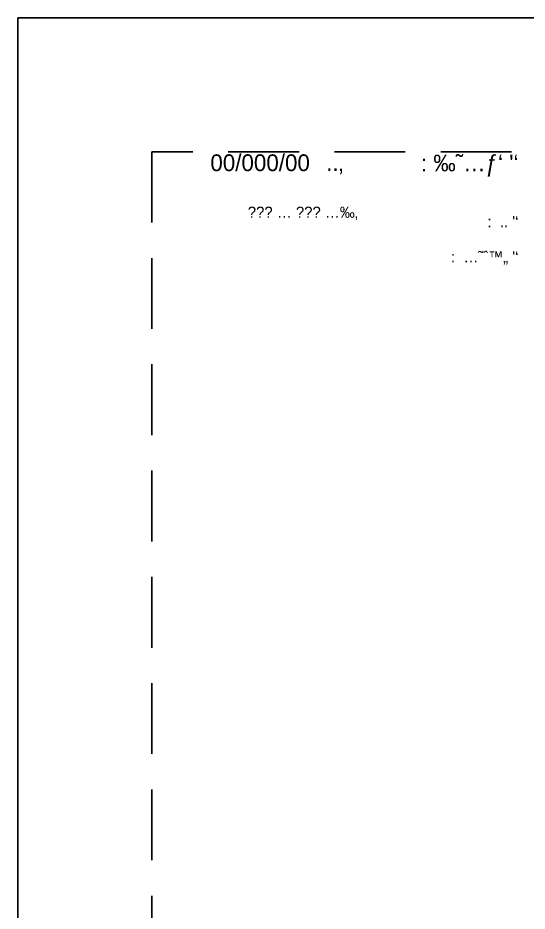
# Model space of a CAD drawing. Extents: x 180421 to 182279, y 668879 to 669787.
# Drawn here: x 180434.7 to 180548.8, y 669479.9 to 669680 of the extents above; entities that cross this region are included whole.
import ezdxf
from ezdxf.enums import TextEntityAlignment as Align

# ---------------------------------------------------------------- set-up
doc = ezdxf.new("R2010")
doc.units = 0
doc.header["$LTSCALE"] = 2.5
doc.header["$MEASUREMENT"] = 0
doc.linetypes.add('HIDDEN', pattern=[9.525, 6.35, -3.175])
doc.layers.get('0').update_dxf_attribs({"linetype": 'CONTINUOUS'})
for name, color, linetype in [('DFS', 2, 'CONTINUOUS'), ('DRWS006', 2, 'CONTINUOUS'), ('DRWT004', 2, 'CONTINUOUS')]:
    doc.layers.add(name, color=color, linetype=linetype)
doc.styles.add('HEBTXT', font='HEBTXT.shx')
doc.styles.add('MD-2010', font='hebtxt.shx', dxfattribs={"height": 1.25})

# ---------------------------------------------------------------- blocks, each defined once
blk = doc.blocks.new('SU77_6')
at = {"color": 2, "style": 'MD-2010'}
blk.add_attdef('WN', text='', height=2, dxfattribs=at).set_placement((-1.94, 0), align=Align.RIGHT)
at = {"layer": 'DFS', "style": 'HEBTXT'}
blk.add_text('..‚', height=2, dxfattribs=at).set_placement((0, 0))

msp = doc.modelspace()

# ---------------------------------------------------------------- linework, layer by layer
at = {"color": 2}
for p, q in [((181309.7, 669680.03), (180434.7, 669680.03)), ((180434.7, 669680.03), (180434.7, 668930.03))]:
    msp.add_line(p, q, dxfattribs=at)
at = {"color": 30, "linetype": 'HIDDEN'}
for p, q in [((181259.7, 669650.03), (180464.7, 669650.03)), ((180464.7, 669650.03), (180464.7, 668960.03))]:
    msp.add_line(p, q, dxfattribs=at)

# ---------------------------------------------------------------- block references
at = {"layer": 'DRWS006', "xscale": 1.875, "yscale": 1.875, "zscale": 1.875}
msp.add_blockref('SU77_6', (180503.77, 669645.7), dxfattribs=at).add_auto_attribs({'WN': '00/000/00'})

# ---------------------------------------------------------------- texts
at = {"layer": 'DRWS006', "color": 2, "style": 'HEBTXT'}
for s, height, p in [(": ‰˜…ƒ‘ '‘", 3.75, (180546.87, 669645.63)), (":  .. '‘", 2.5, (180546.87, 669633.13)), (":  …˜ˆ™„ '‘", 2.5, (180546.87, 669625.23))]:
    msp.add_text(s, height=height, dxfattribs=at).set_placement(p, align=Align.RIGHT)
at = {"layer": 'DRWT004', "style": 'HEBTXT'}
msp.add_text('??? … ??? …‰‚', height=2.5, dxfattribs=at).set_placement((180510.93, 669635.23), align=Align.RIGHT)

doc.saveas('drawing.dxf')
